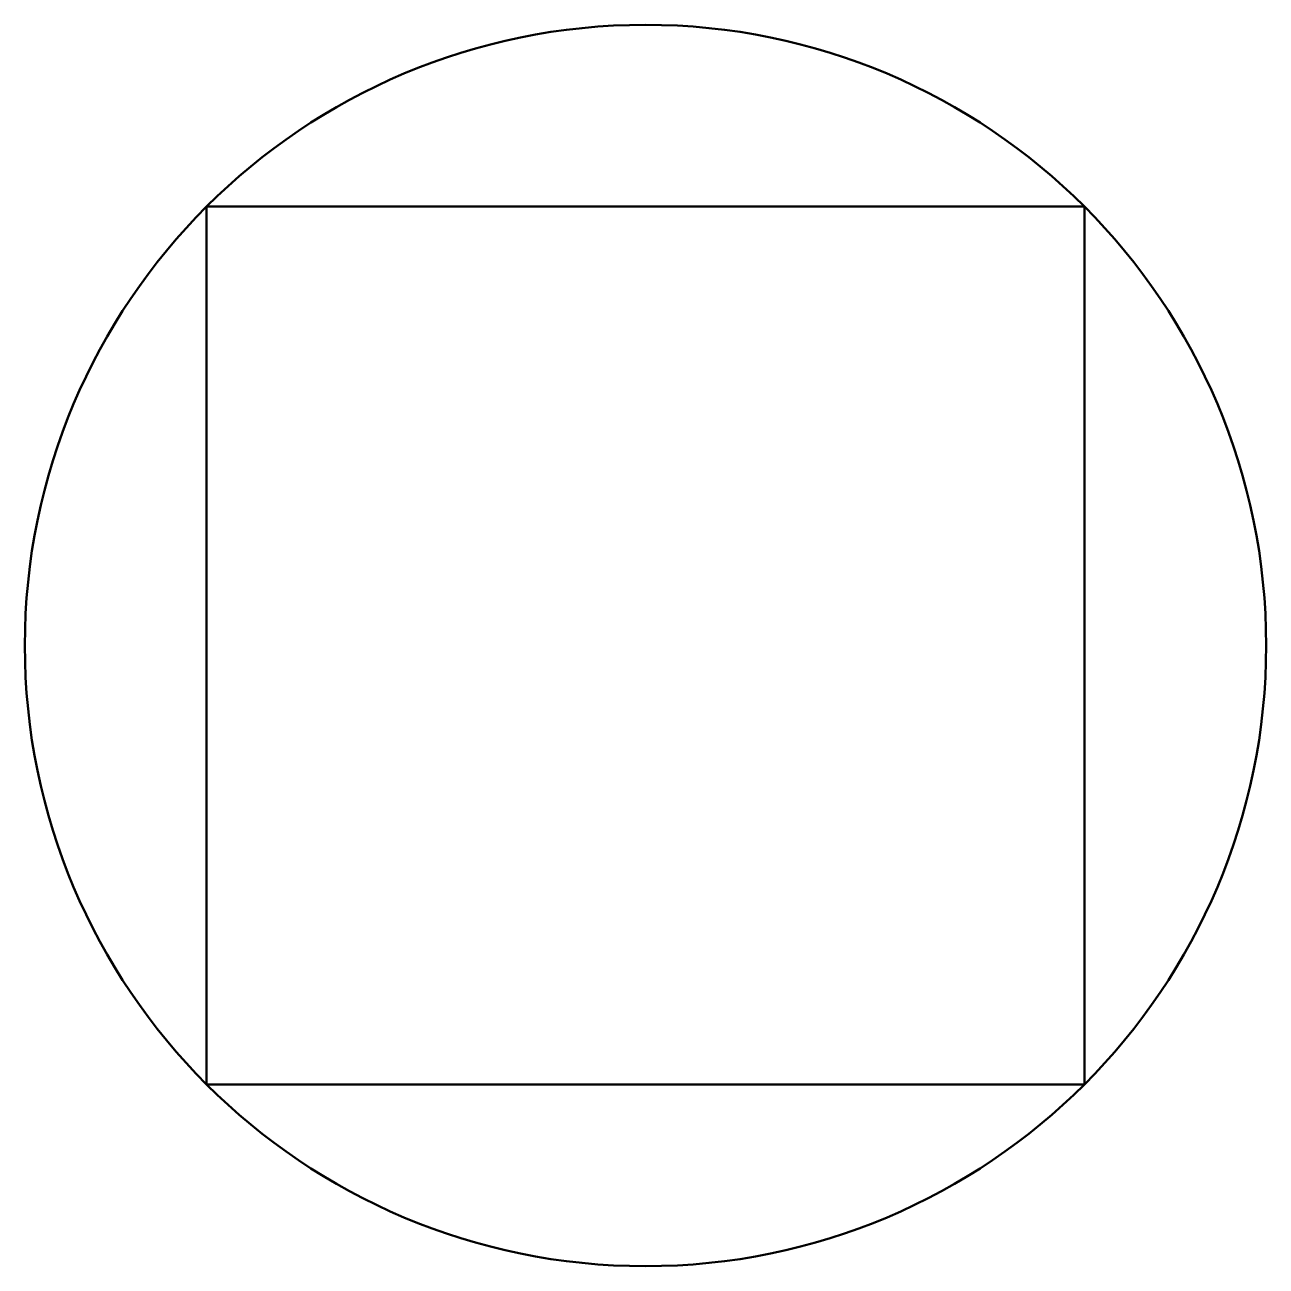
# Model space of a CAD drawing. Header units: millimetres. Extents: x -1832 to 1832, y -1832 to 1832.
import ezdxf

# ---------------------------------------------------------------- set-up
doc = ezdxf.new("R2010")
doc.units = ezdxf.units.MM
doc.layers.get('0').update_dxf_attribs({"lineweight": 50, "true_color": 0x000000})

msp = doc.modelspace()

# ---------------------------------------------------------------- linework, layer by layer
at = {"flags": 128}
msp.add_lwpolyline([(-1295.5, -1295.5), (1295.5, -1295.5), (1295.5, 1295.5), (-1295.5, 1295.5)], close=True, dxfattribs=at)
msp.add_circle((0, 0), 1832.1)

doc.saveas('drawing.dxf')
